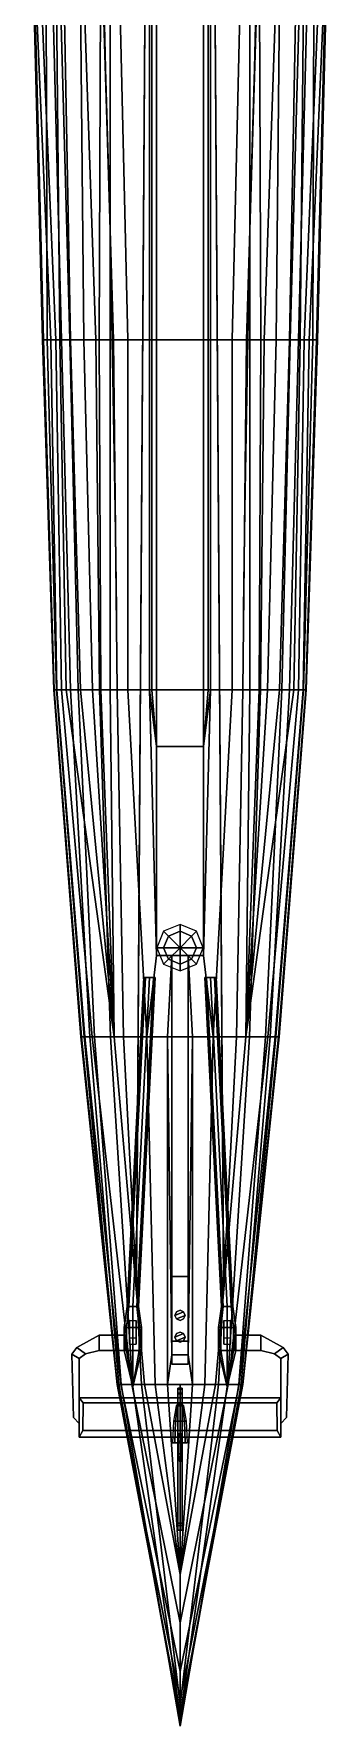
# Model space of a CAD drawing. Extents: x -3.2 to 3.2, y -38.1 to 38.1.
# Drawn here: x -3.16 to 3.16, y -38.13 to -1.63 of the extents above; entities that cross this region are included whole.
import ezdxf

# ---------------------------------------------------------------- set-up
doc = ezdxf.new("R2010")
doc.units = 0
doc.layers.get('0').update_dxf_attribs({"linetype": 'CONTINUOUS'})
doc.layers.add('RAILINGS', color=6, linetype='CONTINUOUS')
doc.layers.add('TOWER', color=3, linetype='CONTINUOUS')

msp = doc.modelspace()

# ---------------------------------------------------------------- linework, layer by layer
for points in [[(-0.7, 7.3, 6.45), (-0.94, -28.59, 1.36), (-0.94, -28.28, 1.36), (-0.7, 7.3, 6.39)], [(-0.7, 7.3, 6.39), (-0.94, -28.28, 1.36), (-0.94, -28.59, 1.36), (-0.7, 7.3, 6.45)], [(0.7, 7.3, 6.39), (0.94, -28.28, 1.36), (0.94, -28.59, 1.36), (0.7, 7.3, 6.45)], [(0.7, 7.3, 6.45), (0.94, -28.59, 1.36), (0.94, -28.28, 1.36), (0.7, 7.3, 6.39)], [(-3.16, -0.88, -1.79), (-3.11, -0.88, -2.02), (-2.79, -8.23, -2.02), (-2.97, -8.23, -1.61)], [(-3.14, -0.88, -1.05), (-3.16, -0.88, -1.26), (-2.97, -8.23, -1.18), (-2.95, -8.23, -1.05)], [(-3.16, -0.88, -1.26), (-3.16, -0.88, -1.79), (-2.97, -8.23, -1.61), (-2.97, -8.23, -1.18)], [(-2.89, -0.88, -0.3), (-3.14, -0.88, -1.05), (-2.95, -8.23, -1.05), (-2.87, -8.23, -0.68)], [(-3.11, -0.88, -2.02), (-2.99, -0.88, -2.25), (-2.68, -8.23, -2.25), (-2.79, -8.23, -2.02)], [(-2.99, -0.88, -2.25), (-2.67, -0.88, -2.65), (-2.6, -8.23, -2.36), (-2.68, -8.23, -2.25)], [(-2.75, -0.88, -0.04), (-2.89, -0.88, -0.3), (-2.87, -8.23, -0.68), (-2.56, -8.23, -0.04)], [(-2.58, -0.88, 0.21), (-2.75, -0.88, -0.04), (-2.56, -8.23, -0.04), (-2.38, -8.23, 0.21)], [(-2.67, -0.88, -2.65), (-2.5, -0.88, -2.81), (-2.37, -8.23, -2.58), (-2.6, -8.23, -2.36)], [(-2.07, -0.88, 0.91), (-2.58, -0.88, 0.21), (-2.38, -8.23, 0.21), (-1.82, -8.23, 0.91)], [(-2.5, -0.88, -2.81), (-2.15, -0.88, -2.94), (-2.08, -8.23, -2.7), (-2.37, -8.23, -2.58)], [(-2.15, -0.88, -2.94), (-1.72, -0.88, -2.94), (-1.75, -8.23, -2.7), (-2.08, -8.23, -2.7)], [(-1.66, -0.88, 1.36), (-2.07, -0.88, 0.91), (-1.82, -8.23, 0.91), (-1.44, -8.23, 1.36)], [(-1.72, -0.88, -2.94), (-1.51, -0.88, -2.84), (-1.51, -8.23, -2.63), (-1.75, -8.23, -2.7)], [(-1.51, -0.88, -2.84), (-1.3, -0.88, -3.01), (-1.13, -8.23, -2.95), (-1.51, -8.23, -2.63)], [(-1.3, -0.88, -3.01), (-0.66, -0.88, -3.39), (-0.66, -8.23, -3.2), (-1.13, -8.23, -2.95)], [(-0.66, -8.23, -3.75), (-0.66, -8.23, -3.2), (-0.66, -0.88, -3.39), (-0.66, -0.88, -3.75)], [(-0.61, -8.23, -3.86), (-0.66, -8.23, -3.75), (-0.66, -0.88, -3.75), (-0.61, -0.88, -3.86)], [(-0.51, -8.23, -3.93), (-0.61, -8.23, -3.86), (-0.61, -0.88, -3.86), (-0.51, -0.88, -3.93)], [(0.51, -8.23, -3.93), (-0.51, -8.23, -3.93), (-0.51, -0.88, -3.93), (0.51, -0.88, -3.93)], [(0.51, -0.88, -3.93), (0.61, -0.88, -3.86), (0.61, -8.23, -3.86), (0.51, -8.23, -3.93)], [(0.61, -0.88, -3.86), (0.66, -0.88, -3.75), (0.66, -8.23, -3.75), (0.61, -8.23, -3.86)], [(0.66, -0.88, -3.75), (0.66, -0.88, -3.39), (0.66, -8.23, -3.2), (0.66, -8.23, -3.75)], [(1.13, -8.23, -2.95), (0.66, -8.23, -3.2), (0.66, -0.88, -3.39), (1.3, -0.88, -3.01)], [(1.51, -8.23, -2.63), (1.13, -8.23, -2.95), (1.3, -0.88, -3.01), (1.51, -0.88, -2.84)], [(1.44, -8.23, 1.36), (1.82, -8.23, 0.91), (2.07, -0.88, 0.91), (1.66, -0.88, 1.36)], [(1.75, -8.23, -2.7), (1.51, -8.23, -2.63), (1.51, -0.88, -2.84), (1.72, -0.88, -2.94)], [(2.08, -8.23, -2.7), (1.75, -8.23, -2.7), (1.72, -0.88, -2.94), (2.15, -0.88, -2.94)], [(1.82, -8.23, 0.91), (2.38, -8.23, 0.21), (2.58, -0.88, 0.21), (2.07, -0.88, 0.91)], [(2.37, -8.23, -2.58), (2.08, -8.23, -2.7), (2.15, -0.88, -2.94), (2.5, -0.88, -2.81)], [(2.6, -8.23, -2.36), (2.37, -8.23, -2.58), (2.5, -0.88, -2.81), (2.67, -0.88, -2.65)], [(2.38, -8.23, 0.21), (2.56, -8.23, -0.04), (2.75, -0.88, -0.04), (2.58, -0.88, 0.21)], [(2.56, -8.23, -0.04), (2.87, -8.23, -0.68), (2.89, -0.88, -0.3), (2.75, -0.88, -0.04)], [(2.68, -8.23, -2.25), (2.6, -8.23, -2.36), (2.67, -0.88, -2.65), (2.99, -0.88, -2.25)], [(2.79, -8.23, -2.02), (2.68, -8.23, -2.25), (2.99, -0.88, -2.25), (3.11, -0.88, -2.02)], [(2.97, -8.23, -1.61), (2.79, -8.23, -2.02), (3.11, -0.88, -2.02), (3.16, -0.88, -1.79)], [(2.87, -8.23, -0.68), (2.95, -8.23, -1.05), (3.14, -0.88, -1.05), (2.89, -0.88, -0.3)], [(2.95, -8.23, -1.05), (2.97, -8.23, -1.18), (3.16, -0.88, -1.26), (3.14, -0.88, -1.05)], [(2.97, -8.23, -1.18), (2.97, -8.23, -1.61), (3.16, -0.88, -1.79), (3.16, -0.88, -1.26)], [(-2.95, -8.23, -1.05), (-2.97, -8.23, -1.18), (-2.73, -15.78, -1.18), (-2.72, -15.78, -1.05)], [(-2.97, -8.23, -1.61), (-2.79, -8.23, -2.02), (-2.66, -15.78, -1.7), (-2.73, -15.78, -1.34)], [(-2.87, -8.23, -0.68), (-2.95, -8.23, -1.05), (-2.72, -15.78, -1.05), (-2.67, -15.78, -0.68)], [(-2.56, -8.23, -0.04), (-2.87, -8.23, -0.68), (-2.67, -15.78, -0.68), (-2.37, -15.78, -0.04)], [(-2.79, -8.23, -2.02), (-2.68, -8.23, -2.25), (-2.56, -15.78, -1.9), (-2.66, -15.78, -1.7)], [(-2.68, -8.23, -2.25), (-2.6, -8.23, -2.36), (-2.46, -15.78, -2.05), (-2.56, -15.78, -1.9)], [(-2.6, -8.23, -2.36), (-2.37, -8.23, -2.58), (-2.15, -15.78, -2.31), (-2.46, -15.78, -2.05)], [(-2.38, -8.23, 0.21), (-2.56, -8.23, -0.04), (-2.37, -15.78, -0.04), (-2.2, -15.78, 0.21)], [(-1.82, -8.23, 0.91), (-2.38, -8.23, 0.21), (-2.2, -15.78, 0.21), (-1.74, -15.78, 0.86)], [(-2.37, -8.23, -2.58), (-2.08, -8.23, -2.7), (-1.89, -15.78, -2.39), (-2.15, -15.78, -2.31)], [(-2.08, -8.23, -2.7), (-1.75, -8.23, -2.7), (-1.71, -15.78, -2.39), (-1.89, -15.78, -2.39)], [(-1.44, -8.23, 1.36), (-1.82, -8.23, 0.91), (-1.74, -15.78, 0.86), (-1.36, -15.78, 1.36)], [(-1.75, -8.23, -2.7), (-1.51, -8.23, -2.63), (-1.51, -15.78, -2.33), (-1.71, -15.78, -2.39)], [(-1.51, -8.23, -2.63), (-1.13, -8.23, -2.95), (-1.13, -15.78, -2.73), (-1.51, -15.78, -2.33)], [(-1.13, -8.23, -2.95), (-0.66, -8.23, -3.2), (-0.66, -15.78, -3.01), (-1.13, -15.78, -2.73)], [(-0.66, -15.78, -3.75), (-0.66, -15.78, -3.01), (-0.66, -8.23, -3.2), (-0.66, -8.23, -3.75)], [(-0.61, -15.78, -3.86), (-0.66, -15.78, -3.75), (-0.66, -8.23, -3.75), (-0.61, -8.23, -3.86)], [(-0.51, -15.78, -3.93), (-0.61, -15.78, -3.86), (-0.61, -8.23, -3.86), (-0.51, -8.23, -3.93)], [(0.51, -15.78, -3.93), (-0.51, -15.78, -3.93), (-0.51, -8.23, -3.93), (0.51, -8.23, -3.93)], [(0.51, -8.23, -3.93), (0.61, -8.23, -3.86), (0.61, -15.78, -3.86), (0.51, -15.78, -3.93)], [(0.61, -8.23, -3.86), (0.66, -8.23, -3.75), (0.66, -15.78, -3.75), (0.61, -15.78, -3.86)], [(0.66, -8.23, -3.75), (0.66, -8.23, -3.2), (0.66, -15.78, -3.01), (0.66, -15.78, -3.75)], [(1.13, -15.78, -2.73), (0.66, -15.78, -3.01), (0.66, -8.23, -3.2), (1.13, -8.23, -2.95)], [(1.51, -15.78, -2.33), (1.13, -15.78, -2.73), (1.13, -8.23, -2.95), (1.51, -8.23, -2.63)], [(1.36, -15.78, 1.36), (1.74, -15.78, 0.86), (1.82, -8.23, 0.91), (1.44, -8.23, 1.36)], [(1.71, -15.78, -2.39), (1.51, -15.78, -2.33), (1.51, -8.23, -2.63), (1.75, -8.23, -2.7)], [(1.89, -15.78, -2.39), (1.71, -15.78, -2.39), (1.75, -8.23, -2.7), (2.08, -8.23, -2.7)], [(1.74, -15.78, 0.86), (2.2, -15.78, 0.21), (2.38, -8.23, 0.21), (1.82, -8.23, 0.91)], [(2.15, -15.78, -2.31), (1.89, -15.78, -2.39), (2.08, -8.23, -2.7), (2.37, -8.23, -2.58)], [(2.46, -15.78, -2.05), (2.15, -15.78, -2.31), (2.37, -8.23, -2.58), (2.6, -8.23, -2.36)], [(2.2, -15.78, 0.21), (2.37, -15.78, -0.04), (2.56, -8.23, -0.04), (2.38, -8.23, 0.21)], [(2.37, -15.78, -0.04), (2.67, -15.78, -0.68), (2.87, -8.23, -0.68), (2.56, -8.23, -0.04)], [(2.56, -15.78, -1.9), (2.46, -15.78, -2.05), (2.6, -8.23, -2.36), (2.68, -8.23, -2.25)], [(2.66, -15.78, -1.7), (2.56, -15.78, -1.9), (2.68, -8.23, -2.25), (2.79, -8.23, -2.02)], [(2.73, -15.78, -1.34), (2.66, -15.78, -1.7), (2.79, -8.23, -2.02), (2.97, -8.23, -1.61)], [(2.67, -15.78, -0.68), (2.72, -15.78, -1.05), (2.95, -8.23, -1.05), (2.87, -8.23, -0.68)], [(2.72, -15.78, -1.05), (2.73, -15.78, -1.18), (2.97, -8.23, -1.18), (2.95, -8.23, -1.05)], [(-2.73, -15.78, -1.34), (-2.66, -15.78, -1.7), (-2.06, -23.26, -1.12), (-2.14, -23.26, -0.71)], [(-2.72, -15.78, -1.05), (-2.73, -15.78, -1.18), (-2.14, -23.26, -0.62), (-2.13, -23.26, -0.49)], [(-2.67, -15.78, -0.68), (-2.72, -15.78, -1.05), (-2.13, -23.26, -0.49), (-2.07, -23.26, -0.33)], [(-2.37, -15.78, -0.04), (-2.67, -15.78, -0.68), (-2.07, -23.26, -0.33), (-1.95, -23.26, -0.04)], [(-2.66, -15.78, -1.7), (-2.56, -15.78, -1.9), (-1.9, -23.26, -1.53), (-2.06, -23.26, -1.12)], [(-2.56, -15.78, -1.9), (-2.46, -15.78, -2.05), (-1.42, -23.26, -2.05), (-1.9, -23.26, -1.53)], [(-2.46, -15.78, -2.05), (-2.15, -15.78, -2.31), (-1.42, -23.26, -2.05)], [(-2.2, -15.78, 0.21), (-2.37, -15.78, -0.04), (-1.95, -23.26, -0.04), (-1.85, -23.26, 0.21)], [(-1.74, -15.78, 0.86), (-2.2, -15.78, 0.21), (-1.85, -23.26, 0.21), (-1.5, -23.26, 0.86)], [(-2.15, -15.78, -2.31), (-1.89, -15.78, -2.39), (-1.42, -23.26, -2.05)], [(-1.89, -15.78, -2.39), (-1.71, -15.78, -2.39), (-1.42, -23.26, -2.05)], [(-1.36, -15.78, 1.36), (-1.74, -15.78, 0.86), (-1.5, -23.26, 0.86), (-1.22, -23.26, 1.36)], [(-1.71, -15.78, -2.39), (-1.51, -15.78, -2.33), (-1.42, -23.26, -2.05)], [(-1.51, -15.78, -2.33), (-1.13, -15.78, -2.73), (-0.72, -23.26, -2.35), (-1.42, -23.26, -2.05)], [(-0.51, -21.51, -2.65), (-0.72, -23.26, -2.35), (-1.13, -15.78, -2.73), (-0.66, -15.78, -3.01)], [(-0.51, -17, -3.75), (-0.51, -17, -3.75), (-0.66, -15.78, -3.75), (-0.61, -15.78, -3.86)], [(-0.51, -17, -3.75), (-0.51, -21.51, -2.65), (-0.66, -15.78, -3.01), (-0.66, -15.78, -3.75)], [(-0.51, -17, -3.75), (-0.51, -17, -3.75), (-0.61, -15.78, -3.86), (-0.51, -15.78, -3.93)], [(0.51, -17, -3.75), (-0.51, -17, -3.75), (-0.51, -15.78, -3.93), (0.51, -15.78, -3.93)], [(0.51, -15.78, -3.93), (0.61, -15.78, -3.86), (0.51, -17, -3.75)], [(0.61, -15.78, -3.86), (0.66, -15.78, -3.75), (0.51, -17, -3.75)], [(0.66, -15.78, -3.75), (0.66, -15.78, -3.01), (0.51, -21.51, -2.65), (0.51, -17, -3.75)], [(0.66, -15.78, -3.01), (1.13, -15.78, -2.73), (0.72, -23.26, -2.35), (0.51, -21.51, -2.65)], [(1.42, -23.26, -2.05), (0.72, -23.26, -2.35), (1.13, -15.78, -2.73), (1.51, -15.78, -2.33)], [(1.22, -23.26, 1.36), (1.5, -23.26, 0.86), (1.74, -15.78, 0.86), (1.36, -15.78, 1.36)], [(1.9, -23.26, -1.53), (1.42, -23.26, -2.05), (2.46, -15.78, -2.05), (2.56, -15.78, -1.9)], [(1.42, -23.26, -2.05), (1.42, -23.26, -2.05), (2.15, -15.78, -2.31), (2.46, -15.78, -2.05)], [(1.42, -23.26, -2.05), (1.42, -23.26, -2.05), (1.89, -15.78, -2.39), (2.15, -15.78, -2.31)], [(1.42, -23.26, -2.05), (1.42, -23.26, -2.05), (1.71, -15.78, -2.39), (1.89, -15.78, -2.39)], [(1.42, -23.26, -2.05), (1.42, -23.26, -2.05), (1.51, -15.78, -2.33), (1.71, -15.78, -2.39)], [(1.5, -23.26, 0.86), (1.85, -23.26, 0.21), (2.2, -15.78, 0.21), (1.74, -15.78, 0.86)], [(1.85, -23.26, 0.21), (1.95, -23.26, -0.04), (2.37, -15.78, -0.04), (2.2, -15.78, 0.21)], [(2.06, -23.26, -1.12), (1.9, -23.26, -1.53), (2.56, -15.78, -1.9), (2.66, -15.78, -1.7)], [(1.95, -23.26, -0.04), (2.07, -23.26, -0.33), (2.67, -15.78, -0.68), (2.37, -15.78, -0.04)], [(2.14, -23.26, -0.71), (2.06, -23.26, -1.12), (2.66, -15.78, -1.7), (2.73, -15.78, -1.34)], [(2.07, -23.26, -0.33), (2.13, -23.26, -0.49), (2.72, -15.78, -1.05), (2.67, -15.78, -0.68)], [(2.13, -23.26, -0.49), (2.14, -23.26, -0.62), (2.73, -15.78, -1.18), (2.72, -15.78, -1.05)], [(0.51, -21.51, -2.65), (-0.51, -21.51, -2.65), (-0.51, -17, -3.75), (0.51, -17, -3.75)], [(-0.25, -21.09, 1.45), (-0.354, -20.986, 1.36), (-0.5, -21.34, 1.36), (-0.354, -21.34, 1.45)], [(0, -20.986, 1.45), (0, -20.84, 1.36), (-0.354, -20.986, 1.36), (-0.25, -21.09, 1.45)], [(0, -21.34, 1.55), (-0.25, -21.09, 1.45), (-0.354, -21.34, 1.45), (0, -21.34, 1.55)], [(0, -21.34, 1.55), (0, -20.986, 1.45), (-0.25, -21.09, 1.45), (0, -21.34, 1.55)], [(0.25, -21.09, 1.45), (0.354, -20.986, 1.36), (0, -20.84, 1.36), (0, -20.986, 1.45)], [(0, -21.34, 1.55), (0.25, -21.09, 1.45), (0, -20.986, 1.45), (0, -21.34, 1.55)], [(0, -21.34, 1.55), (0.354, -21.34, 1.45), (0.25, -21.09, 1.45), (0, -21.34, 1.55)], [(0.354, -21.34, 1.45), (0.5, -21.34, 1.36), (0.354, -20.986, 1.36), (0.25, -21.09, 1.45)], [(-0.27, -23.26, -2.45), (-0.72, -23.26, -2.35), (-0.51, -21.51, -2.65), (-0.18, -21.51, -2.65)], [(-0.354, -21.34, 1.45), (-0.5, -21.34, 1.36), (-0.354, -21.694, 1.36), (-0.25, -21.59, 1.45)], [(0, -21.34, 1.55), (-0.354, -21.34, 1.45), (-0.25, -21.59, 1.45), (0, -21.34, 1.55)], [(0, -21.34, 1.55), (-0.25, -21.59, 1.45), (0, -21.694, 1.45), (0, -21.34, 1.55)], [(0, -21.34, 1.55), (0, -21.694, 1.45), (0.25, -21.59, 1.45), (0, -21.34, 1.55)], [(0, -21.34, 1.55), (0.25, -21.59, 1.45), (0.354, -21.34, 1.45), (0, -21.34, 1.55)], [(0.72, -23.26, -2.35), (0.27, -23.26, -2.45), (0.18, -21.51, -2.65), (0.51, -21.51, -2.65)], [(0.25, -21.59, 1.45), (0.354, -21.694, 1.36), (0.5, -21.34, 1.36), (0.354, -21.34, 1.45)], [(-0.25, -21.59, 1.45), (-0.354, -21.694, 1.36), (0, -21.84, 1.36), (0, -21.694, 1.45)], [(0, -21.694, 1.45), (0, -21.84, 1.36), (0.354, -21.694, 1.36), (0.25, -21.59, 1.45)], [(-1.14, -29.08, -2.37), (-1.105, -29.08, -2.285), (-0.745, -21.98, -2.285), (-0.78, -21.98, -2.37)], [(-1.105, -29.08, -2.455), (-1.14, -29.08, -2.37), (-0.78, -21.98, -2.37), (-0.745, -21.98, -2.455)], [(-1.105, -29.08, -2.285), (-1.02, -29.08, -2.25), (-0.66, -21.98, -2.25), (-0.745, -21.98, -2.285)], [(-1.02, -29.08, -2.49), (-1.105, -29.08, -2.455), (-0.745, -21.98, -2.455), (-0.66, -21.98, -2.49)], [(-1.02, -29.08, -2.25), (-0.935, -29.08, -2.285), (-0.575, -21.98, -2.285), (-0.66, -21.98, -2.25)], [(-0.935, -29.08, -2.455), (-1.02, -29.08, -2.49), (-0.66, -21.98, -2.49), (-0.575, -21.98, -2.455)], [(-0.935, -29.08, -2.285), (-0.9, -29.08, -2.37), (-0.54, -21.98, -2.37), (-0.575, -21.98, -2.285)], [(-0.9, -29.08, -2.37), (-0.935, -29.08, -2.455), (-0.575, -21.98, -2.455), (-0.54, -21.98, -2.37)], [(0.935, -29.08, -2.455), (0.9, -29.08, -2.37), (0.54, -21.98, -2.37), (0.575, -21.98, -2.455)], [(0.9, -29.08, -2.37), (0.935, -29.08, -2.285), (0.575, -21.98, -2.285), (0.54, -21.98, -2.37)], [(1.02, -29.08, -2.49), (0.935, -29.08, -2.455), (0.575, -21.98, -2.455), (0.66, -21.98, -2.49)], [(0.935, -29.08, -2.285), (1.02, -29.08, -2.25), (0.66, -21.98, -2.25), (0.575, -21.98, -2.285)], [(1.105, -29.08, -2.455), (1.02, -29.08, -2.49), (0.66, -21.98, -2.49), (0.745, -21.98, -2.455)], [(1.02, -29.08, -2.25), (1.105, -29.08, -2.285), (0.745, -21.98, -2.285), (0.66, -21.98, -2.25)], [(1.14, -29.08, -2.37), (1.105, -29.08, -2.455), (0.745, -21.98, -2.455), (0.78, -21.98, -2.37)], [(1.105, -29.08, -2.285), (1.14, -29.08, -2.37), (0.78, -21.98, -2.37), (0.745, -21.98, -2.285)], [(-2.14, -23.26, -0.71), (-2.06, -23.26, -1.12), (-1.28, -30.76, -0.76), (-1.36, -30.76, -0.47)], [(-2.13, -23.26, -0.49), (-2.14, -23.26, -0.62), (-1.36, -30.76, -0.27)], [(-2.07, -23.26, -0.33), (-2.13, -23.26, -0.49), (-1.36, -30.76, -0.27)], [(-1.95, -23.26, -0.04), (-2.07, -23.26, -0.33), (-1.36, -30.76, -0.27), (-1.32, -30.76, -0.04)], [(-2.06, -23.26, -1.12), (-1.9, -23.26, -1.53), (-1.04, -30.76, -1.14), (-1.28, -30.76, -0.76)], [(-1.85, -23.26, 0.21), (-1.95, -23.26, -0.04), (-1.32, -30.76, -0.04), (-1.27, -30.76, 0.21)], [(-1.9, -23.26, -1.53), (-1.42, -23.26, -2.05), (-0.77, -30.76, -1.38), (-1.04, -30.76, -1.14)], [(-1.5, -23.26, 0.86), (-1.85, -23.26, 0.21), (-1.27, -30.76, 0.21), (-1.03, -30.76, 0.86)], [(-1.22, -23.26, 1.36), (-1.5, -23.26, 0.86), (-1.03, -30.76, 0.86), (-0.83, -30.76, 1.36)], [(-1.42, -23.26, -2.05), (-0.72, -23.26, -2.35), (-0.54, -30.76, -1.51), (-0.77, -30.76, -1.38)], [(-0.72, -23.26, -2.35), (-0.27, -23.26, -2.45), (-0.27, -30.76, -1.61), (-0.54, -30.76, -1.51)], [(-0.27, -23.26, -2.45), (-0.27, -23.26, -2.45), (-0.18, -30.12, -1.85), (-0.27, -30.76, -1.61)], [(0.18, -30.12, -1.85), (0.27, -23.26, -2.45), (0.27, -30.76, -1.61)], [(0.54, -30.76, -1.51), (0.27, -30.76, -1.61), (0.27, -23.26, -2.45), (0.72, -23.26, -2.35)], [(0.77, -30.76, -1.38), (0.54, -30.76, -1.51), (0.72, -23.26, -2.35), (1.42, -23.26, -2.05)], [(1.04, -30.76, -1.14), (0.77, -30.76, -1.38), (1.42, -23.26, -2.05), (1.9, -23.26, -1.53)], [(0.83, -30.76, 1.36), (1.03, -30.76, 0.86), (1.5, -23.26, 0.86), (1.22, -23.26, 1.36)], [(1.03, -30.76, 0.86), (1.27, -30.76, 0.21), (1.85, -23.26, 0.21), (1.5, -23.26, 0.86)], [(1.28, -30.76, -0.76), (1.04, -30.76, -1.14), (1.9, -23.26, -1.53), (2.06, -23.26, -1.12)], [(1.27, -30.76, 0.21), (1.32, -30.76, -0.04), (1.95, -23.26, -0.04), (1.85, -23.26, 0.21)], [(1.36, -30.76, -0.47), (1.28, -30.76, -0.76), (2.06, -23.26, -1.12), (2.14, -23.26, -0.71)], [(1.32, -30.76, -0.04), (1.36, -30.76, -0.27), (2.07, -23.26, -0.33), (1.95, -23.26, -0.04)], [(1.36, -30.76, -0.27), (1.36, -30.76, -0.27), (2.13, -23.26, -0.49), (2.07, -23.26, -0.33)], [(1.36, -30.76, -0.27), (1.36, -30.76, -0.27), (2.14, -23.26, -0.62), (2.13, -23.26, -0.49)], [(-1.14, -29.08, -2.37), (-1.105, -29.08, -2.455), (-1.154, -29.53, -2.504), (-1.21, -29.53, -2.37)], [(-1.105, -29.08, -2.285), (-1.14, -29.08, -2.37), (-1.21, -29.53, -2.37), (-1.154, -29.53, -2.236)], [(-1.105, -29.08, -2.455), (-1.02, -29.08, -2.49), (-1.02, -29.53, -2.56), (-1.154, -29.53, -2.504)], [(-1.02, -29.08, -2.25), (-1.105, -29.08, -2.285), (-1.154, -29.53, -2.236), (-1.02, -29.53, -2.18)], [(-1.02, -29.08, -2.49), (-0.935, -29.08, -2.455), (-0.886, -29.53, -2.504), (-1.02, -29.53, -2.56)], [(-0.935, -29.08, -2.285), (-1.02, -29.08, -2.25), (-1.02, -29.53, -2.18), (-0.886, -29.53, -2.236)], [(-0.935, -29.08, -2.455), (-0.9, -29.08, -2.37), (-0.83, -29.53, -2.37), (-0.886, -29.53, -2.504)], [(-0.9, -29.08, -2.37), (-0.935, -29.08, -2.285), (-0.886, -29.53, -2.236), (-0.83, -29.53, -2.37)], [(-0.11, -29.27, 1.8), (0.078, -29.192, 1.8), (0, -29.16, 1.8), (-0.078, -29.192, 1.8)], [(-0.078, -29.192, 1.36), (-0.11, -29.27, 1.36), (-0.11, -29.27, 1.8), (-0.078, -29.192, 1.8)], [(-0.078, -29.348, 1.8), (0.11, -29.27, 1.8), (0.078, -29.192, 1.8), (-0.11, -29.27, 1.8)], [(0, -29.16, 1.36), (-0.078, -29.192, 1.36), (-0.078, -29.192, 1.8), (0, -29.16, 1.8)], [(0.078, -29.192, 1.36), (0, -29.16, 1.36), (0, -29.16, 1.8), (0.078, -29.192, 1.8)], [(0.11, -29.27, 1.36), (0.078, -29.192, 1.36), (0.078, -29.192, 1.8), (0.11, -29.27, 1.8)], [(0.9, -29.08, -2.37), (0.935, -29.08, -2.455), (0.886, -29.53, -2.504), (0.83, -29.53, -2.37)], [(0.935, -29.08, -2.285), (0.9, -29.08, -2.37), (0.83, -29.53, -2.37), (0.886, -29.53, -2.236)], [(0.935, -29.08, -2.455), (1.02, -29.08, -2.49), (1.02, -29.53, -2.56), (0.886, -29.53, -2.504)], [(1.02, -29.08, -2.25), (0.935, -29.08, -2.285), (0.886, -29.53, -2.236), (1.02, -29.53, -2.18)], [(1.02, -29.08, -2.49), (1.105, -29.08, -2.455), (1.154, -29.53, -2.504), (1.02, -29.53, -2.56)], [(1.105, -29.08, -2.285), (1.02, -29.08, -2.25), (1.02, -29.53, -2.18), (1.154, -29.53, -2.236)], [(1.105, -29.08, -2.455), (1.14, -29.08, -2.37), (1.21, -29.53, -2.37), (1.154, -29.53, -2.504)], [(1.14, -29.08, -2.37), (1.105, -29.08, -2.285), (1.154, -29.53, -2.236), (1.21, -29.53, -2.37)], [(-1.21, -30.03, -2.37), (-1.154, -30.03, -2.236), (-1.154, -29.53, -2.236), (-1.21, -29.53, -2.37)], [(-1.154, -30.03, -2.504), (-1.21, -30.03, -2.37), (-1.21, -29.53, -2.37), (-1.154, -29.53, -2.504)], [(-1.154, -30.03, -2.236), (-1.02, -30.03, -2.18), (-1.02, -29.53, -2.18), (-1.154, -29.53, -2.236)], [(-1.02, -30.03, -2.56), (-1.154, -30.03, -2.504), (-1.154, -29.53, -2.504), (-1.02, -29.53, -2.56)], [(-0.95, -29.38, -1.21), (-0.95, -29.53, -2.21), (-1.09, -29.53, -2.21), (-1.09, -29.38, -1.21)], [(-1.09, -29.38, -1.21), (-1.09, -29.53, -2.21), (-1.09, -29.89, -2.21), (-1.09, -29.76, -1.21)], [(-1.02, -30.03, -2.18), (-0.886, -30.03, -2.236), (-0.886, -29.53, -2.236), (-1.02, -29.53, -2.18)], [(-0.886, -30.03, -2.504), (-1.02, -30.03, -2.56), (-1.02, -29.53, -2.56), (-0.886, -29.53, -2.504)], [(-0.95, -29.89, -2.21), (-0.95, -29.53, -2.21), (-0.95, -29.38, -1.21), (-0.95, -29.76, -1.21)], [(-0.886, -30.03, -2.236), (-0.83, -30.03, -2.37), (-0.83, -29.53, -2.37), (-0.886, -29.53, -2.236)], [(-0.83, -30.03, -2.37), (-0.886, -30.03, -2.504), (-0.886, -29.53, -2.504), (-0.83, -29.53, -2.37)], [(-0.11, -29.27, 1.36), (-0.078, -29.348, 1.36), (-0.078, -29.348, 1.8), (-0.11, -29.27, 1.8)], [(0, -29.38, 1.8), (0.078, -29.348, 1.8), (0.11, -29.27, 1.8), (-0.078, -29.348, 1.8)], [(-0.078, -29.348, 1.36), (0, -29.38, 1.36), (0, -29.38, 1.8), (-0.078, -29.348, 1.8)], [(0, -29.38, 1.36), (0.078, -29.348, 1.36), (0.078, -29.348, 1.8), (0, -29.38, 1.8)], [(0.078, -29.348, 1.36), (0.11, -29.27, 1.36), (0.11, -29.27, 1.8), (0.078, -29.348, 1.8)], [(0.83, -30.03, -2.37), (0.886, -30.03, -2.236), (0.886, -29.53, -2.236), (0.83, -29.53, -2.37)], [(0.886, -30.03, -2.504), (0.83, -30.03, -2.37), (0.83, -29.53, -2.37), (0.886, -29.53, -2.504)], [(0.886, -30.03, -2.236), (1.02, -30.03, -2.18), (1.02, -29.53, -2.18), (0.886, -29.53, -2.236)], [(1.02, -30.03, -2.56), (0.886, -30.03, -2.504), (0.886, -29.53, -2.504), (1.02, -29.53, -2.56)], [(0.95, -29.38, -1.21), (0.95, -29.53, -2.21), (0.95, -29.89, -2.21), (0.95, -29.76, -1.21)], [(1.09, -29.38, -1.21), (1.09, -29.53, -2.21), (0.95, -29.53, -2.21), (0.95, -29.38, -1.21)], [(1.02, -30.03, -2.18), (1.154, -30.03, -2.236), (1.154, -29.53, -2.236), (1.02, -29.53, -2.18)], [(1.154, -30.03, -2.504), (1.02, -30.03, -2.56), (1.02, -29.53, -2.56), (1.154, -29.53, -2.504)], [(1.09, -29.89, -2.21), (1.09, -29.53, -2.21), (1.09, -29.38, -1.21), (1.09, -29.76, -1.21)], [(1.154, -30.03, -2.236), (1.21, -30.03, -2.37), (1.21, -29.53, -2.37), (1.154, -29.53, -2.236)], [(1.21, -30.03, -2.37), (1.154, -30.03, -2.504), (1.154, -29.53, -2.504), (1.21, -29.53, -2.37)], [(-2.23, -29.96, -2.3), (-1.75, -29.7, -2.3), (-1.75, -29.7, -2.4), (-2.23, -29.96, -2.4)], [(-1.75, -29.7, -2.4), (-1.75, -30.03, -2.4), (-2.04, -30.1, -2.4), (-2.23, -29.96, -2.4)], [(-2.04, -30.1, -2.3), (-1.75, -30.03, -2.3), (-1.75, -29.7, -2.3), (-2.23, -29.96, -2.3)], [(-1.18, -29.7, -2.4), (-1.18, -30.03, -2.4), (-1.75, -30.03, -2.4), (-1.75, -29.7, -2.4)], [(-1.75, -29.7, -2.3), (-1.18, -29.7, -2.3), (-1.18, -29.7, -2.4), (-1.75, -29.7, -2.4)], [(-1.75, -30.03, -2.3), (-1.18, -30.03, -2.3), (-1.18, -29.7, -2.3), (-1.75, -29.7, -2.3)], [(-1.09, -29.76, -1.21), (-1.09, -29.89, -2.21), (-0.95, -29.89, -2.21), (-0.95, -29.76, -1.21)], [(-0.11, -29.74, 1.8), (0.078, -29.662, 1.8), (0, -29.63, 1.8), (-0.078, -29.662, 1.8)], [(-0.078, -29.662, 1.36), (-0.11, -29.74, 1.36), (-0.11, -29.74, 1.8), (-0.078, -29.662, 1.8)], [(-0.078, -29.818, 1.8), (0.11, -29.74, 1.8), (0.078, -29.662, 1.8), (-0.11, -29.74, 1.8)], [(-0.11, -29.74, 1.36), (-0.078, -29.818, 1.36), (-0.078, -29.818, 1.8), (-0.11, -29.74, 1.8)], [(0, -29.63, 1.36), (-0.078, -29.662, 1.36), (-0.078, -29.662, 1.8), (0, -29.63, 1.8)], [(0, -29.85, 1.8), (0.078, -29.818, 1.8), (0.11, -29.74, 1.8), (-0.078, -29.818, 1.8)], [(-0.078, -29.818, 1.36), (0, -29.85, 1.36), (0, -29.85, 1.8), (-0.078, -29.818, 1.8)], [(0.078, -29.662, 1.36), (0, -29.63, 1.36), (0, -29.63, 1.8), (0.078, -29.662, 1.8)], [(0, -29.85, 1.36), (0.078, -29.818, 1.36), (0.078, -29.818, 1.8), (0, -29.85, 1.8)], [(0.11, -29.74, 1.36), (0.078, -29.662, 1.36), (0.078, -29.662, 1.8), (0.11, -29.74, 1.8)], [(0.078, -29.818, 1.36), (0.11, -29.74, 1.36), (0.11, -29.74, 1.8), (0.078, -29.818, 1.8)], [(0.95, -29.76, -1.21), (0.95, -29.89, -2.21), (1.09, -29.89, -2.21), (1.09, -29.76, -1.21)], [(1.18, -29.7, -2.32), (1.18, -30.03, -2.32), (1.75, -30.03, -2.32), (1.75, -29.7, -2.32)], [(1.75, -30.03, -2.42), (1.18, -30.03, -2.42), (1.18, -29.7, -2.42), (1.75, -29.7, -2.42)], [(1.75, -29.7, -2.42), (1.18, -29.7, -2.42), (1.18, -29.7, -2.32), (1.75, -29.7, -2.32)], [(2.23, -29.96, -2.42), (1.75, -29.7, -2.42), (1.75, -29.7, -2.32), (2.23, -29.96, -2.32)], [(2.04, -30.1, -2.42), (1.75, -30.03, -2.42), (1.75, -29.7, -2.42), (2.23, -29.96, -2.42)], [(1.75, -29.7, -2.32), (1.75, -30.03, -2.32), (2.04, -30.1, -2.32), (2.23, -29.96, -2.32)], [(-2.34, -30.11, -2.3), (-2.23, -29.96, -2.3), (-2.23, -29.96, -2.4), (-2.34, -30.11, -2.4)], [(-2.23, -29.96, -2.4), (-2.04, -30.1, -2.4), (-2.18, -30.2, -2.4), (-2.34, -30.11, -2.4)], [(-2.18, -30.2, -2.3), (-2.04, -30.1, -2.3), (-2.23, -29.96, -2.3), (-2.34, -30.11, -2.3)], [(-2.3, -31.47, -2.3), (-2.34, -30.11, -2.3), (-2.34, -30.11, -2.4), (-2.3, -31.47, -2.4)], [(-2.34, -30.11, -2.4), (-2.18, -30.2, -2.4), (-2.18, -31.6, -2.4), (-2.3, -31.47, -2.4)], [(-2.18, -31.6, -2.3), (-2.18, -30.2, -2.3), (-2.34, -30.11, -2.3), (-2.3, -31.47, -2.3)], [(-2.18, -30.2, -2.4), (-2.04, -30.1, -2.4), (-2.04, -30.1, -2.3), (-2.18, -30.2, -2.3)], [(-2.18, -31.6, -2.4), (-2.18, -30.2, -2.4), (-2.18, -30.2, -2.3), (-2.18, -31.6, -2.3)], [(-2.04, -30.1, -2.4), (-1.75, -30.03, -2.4), (-1.75, -30.03, -2.3), (-2.04, -30.1, -2.3)], [(-1.75, -30.03, -2.4), (-1.18, -30.03, -2.4), (-1.18, -30.03, -2.3), (-1.75, -30.03, -2.3)], [(-1.21, -30.03, -2.37), (-1.154, -30.03, -2.504), (-1.02, -30.81, -2.37)], [(-1.154, -30.03, -2.236), (-1.21, -30.03, -2.37), (-1.02, -30.81, -2.37)], [(-1.154, -30.03, -2.504), (-1.02, -30.03, -2.56), (-1.02, -30.81, -2.37)], [(-1.02, -30.03, -2.18), (-1.154, -30.03, -2.236), (-1.02, -30.81, -2.37)], [(-1.02, -30.03, -2.56), (-0.886, -30.03, -2.504), (-1.02, -30.81, -2.37)], [(-0.886, -30.03, -2.504), (-0.83, -30.03, -2.37), (-1.02, -30.81, -2.37)], [(-0.83, -30.03, -2.37), (-0.886, -30.03, -2.236), (-1.02, -30.81, -2.37)], [(-0.886, -30.03, -2.236), (-1.02, -30.03, -2.18), (-1.02, -30.81, -2.37)], [(-0.18, -30.12, -1.85), (0.18, -30.12, -1.85), (0.27, -30.76, -1.61), (-0.27, -30.76, -1.61)], [(0.83, -30.03, -2.37), (0.886, -30.03, -2.504), (1.02, -30.81, -2.37)], [(0.886, -30.03, -2.236), (0.83, -30.03, -2.37), (1.02, -30.81, -2.37)], [(0.886, -30.03, -2.504), (1.02, -30.03, -2.56), (1.02, -30.81, -2.37)], [(1.02, -30.03, -2.18), (0.886, -30.03, -2.236), (1.02, -30.81, -2.37)], [(1.02, -30.03, -2.56), (1.154, -30.03, -2.504), (1.02, -30.81, -2.37)], [(1.154, -30.03, -2.504), (1.21, -30.03, -2.37), (1.02, -30.81, -2.37)], [(1.21, -30.03, -2.37), (1.154, -30.03, -2.236), (1.02, -30.81, -2.37)], [(1.154, -30.03, -2.236), (1.02, -30.03, -2.18), (1.02, -30.81, -2.37)], [(1.75, -30.03, -2.32), (1.18, -30.03, -2.32), (1.18, -30.03, -2.42), (1.75, -30.03, -2.42)], [(2.04, -30.1, -2.32), (1.75, -30.03, -2.32), (1.75, -30.03, -2.42), (2.04, -30.1, -2.42)], [(2.23, -29.96, -2.32), (2.04, -30.1, -2.32), (2.18, -30.2, -2.32), (2.34, -30.11, -2.32)], [(2.18, -30.2, -2.42), (2.04, -30.1, -2.42), (2.23, -29.96, -2.42), (2.34, -30.11, -2.42)], [(2.18, -30.2, -2.32), (2.04, -30.1, -2.32), (2.04, -30.1, -2.42), (2.18, -30.2, -2.42)], [(2.34, -30.11, -2.32), (2.18, -30.2, -2.32), (2.18, -31.6, -2.32), (2.3, -31.47, -2.32)], [(2.18, -31.6, -2.42), (2.18, -30.2, -2.42), (2.34, -30.11, -2.42), (2.3, -31.47, -2.42)], [(2.18, -31.6, -2.32), (2.18, -30.2, -2.32), (2.18, -30.2, -2.42), (2.18, -31.6, -2.42)], [(2.34, -30.11, -2.42), (2.23, -29.96, -2.42), (2.23, -29.96, -2.32), (2.34, -30.11, -2.32)], [(2.3, -31.47, -2.42), (2.34, -30.11, -2.42), (2.34, -30.11, -2.32), (2.3, -31.47, -2.32)], [(-1.36, -30.76, -0.47), (-1.28, -30.76, -0.76), (0, -36.95, -0.51), (0, -37.55, -0.29)], [(-1.32, -30.76, -0.04), (-1.36, -30.76, -0.27), (0, -37.91, -0.14), (0, -38.06)], [(-1.27, -30.76, 0.21), (-1.32, -30.76, -0.04), (0, -38.06), (0, -38.13, 0.36)], [(-1.28, -30.76, -0.76), (-1.04, -30.76, -1.14), (0, -35.9, -0.79), (0, -36.95, -0.51)], [(-1.03, -30.76, 0.86), (-1.27, -30.76, 0.21), (0, -38.13, 0.36), (0, -37.92, 0.86)], [(-1.04, -30.76, -1.14), (-0.77, -30.76, -1.38), (0, -34.86, -0.99), (0, -35.9, -0.79)], [(-0.83, -30.76, 1.36), (-1.03, -30.76, 0.86), (0, -37.92, 0.86), (0, -37.67, 1.14)], [(0, -37.67, 1.14), (0, -37.67, 1.14), (0.83, -30.76, 1.36), (-0.83, -30.76, 1.36)], [(-0.77, -30.76, -1.38), (-0.54, -30.76, -1.51), (0, -34.86, -0.99)], [(-0.54, -30.76, -1.51), (-0.27, -30.76, -1.61), (0, -34.86, -0.99)], [(0, -34.86, -0.99), (0, -34.86, -0.99), (-0.27, -30.76, -1.61), (0, -30.76, -1.61)], [(-0.05, -30.84, -2.83), (-0.05, -30.86, -3.59), (-0.05, -32, -2.68), (-0.05, -30.96, -2.72)], [(0.05, -30.84, -2.83), (0.05, -30.86, -3.59), (-0.05, -30.86, -3.59), (-0.05, -30.84, -2.83)], [(0.05, -30.96, -2.72), (0.05, -30.84, -2.83), (-0.05, -30.84, -2.83), (-0.05, -30.96, -2.72)], [(-0.05, -30.86, -3.59), (-0.05, -30.95, -3.65), (-0.05, -33.9, -3.39), (-0.05, -33.9, -1.5)], [(0.05, -30.86, -3.59), (0.05, -30.95, -3.65), (-0.05, -30.95, -3.65), (-0.05, -30.86, -3.59)], [(-0.05, -32, -2.68), (-0.05, -30.86, -3.59), (-0.05, -33.9, -1.5), (-0.05, -33.8, -1.37)], [(0.05, -32, -2.68), (0.05, -30.86, -3.59), (-0.05, -30.86, -3.59), (-0.05, -32, -2.68)], [(-0.05, -32, -2.68), (-0.05, -30.86, -3.59), (0.05, -30.86, -3.59), (0.05, -32, -2.68)], [(-0.05, -30.95, -3.65), (-0.05, -32.26, -3.74), (-0.05, -33.75, -3.59), (-0.05, -33.9, -3.39)], [(0.05, -30.95, -3.65), (0.05, -32.26, -3.74), (-0.05, -32.26, -3.74), (-0.05, -30.95, -3.65)], [(-0.05, -30.96, -2.72), (-0.05, -32, -2.68), (0.05, -32, -2.68), (0.05, -30.96, -2.72)], [(0, -35.9, -0.79), (0, -34.86, -0.99), (0.77, -30.76, -1.38), (1.04, -30.76, -1.14)], [(0, -34.86, -0.99), (0, -34.86, -0.99), (0.54, -30.76, -1.51), (0.77, -30.76, -1.38)], [(0, -34.86, -0.99), (0, -34.86, -0.99), (0.27, -30.76, -1.61), (0.54, -30.76, -1.51)], [(0, -30.76, -1.61), (0.27, -30.76, -1.61), (0, -34.86, -0.99)], [(0, -38.13, 0.36), (0, -38.06), (1.32, -30.76, -0.04), (1.27, -30.76, 0.21)], [(0, -36.95, -0.51), (0, -35.9, -0.79), (1.04, -30.76, -1.14), (1.28, -30.76, -0.76)], [(0, -37.55, -0.29), (0, -36.95, -0.51), (1.28, -30.76, -0.76), (1.36, -30.76, -0.47)], [(0, -38.06), (0, -37.91, -0.14), (1.36, -30.76, -0.27), (1.32, -30.76, -0.04)], [(0, -37.92, 0.86), (0, -38.13, 0.36), (1.27, -30.76, 0.21), (1.03, -30.76, 0.86)], [(0, -37.67, 1.14), (0, -37.92, 0.86), (1.03, -30.76, 0.86), (0.83, -30.76, 1.36)], [(0.05, -32, -2.68), (0.05, -30.86, -3.59), (0.05, -30.84, -2.83), (0.05, -30.96, -2.72)], [(0.05, -33.9, -3.39), (0.05, -30.95, -3.65), (0.05, -30.86, -3.59), (0.05, -33.9, -1.5)], [(0.05, -33.9, -1.5), (0.05, -30.86, -3.59), (0.05, -32, -2.68), (0.05, -33.8, -1.37)], [(0.05, -33.75, -3.59), (0.05, -32.26, -3.74), (0.05, -30.95, -3.65), (0.05, -33.9, -3.39)], [(-2.09, -31.16, -2.25), (-2.18, -31.05, -2.39), (-2.18, -31.9, -2.39), (-2.1, -31.75, -2.27)], [(2.09, -31.16, -2.25), (2.18, -31.05, -2.39), (-2.18, -31.05, -2.39), (-2.09, -31.16, -2.25)], [(-2.09, -31.16, -2.53), (-2.18, -31.05, -2.39), (2.18, -31.05, -2.39), (2.09, -31.16, -2.53)], [(-2.18, -31.9, -2.39), (-2.18, -31.05, -2.39), (-2.09, -31.16, -2.53), (-2.1, -31.75, -2.51)], [(2.1, -31.75, -2.27), (2.09, -31.16, -2.25), (-2.09, -31.16, -2.25), (-2.1, -31.75, -2.27)], [(-2.1, -31.75, -2.51), (-2.09, -31.16, -2.53), (2.09, -31.16, -2.53), (2.1, -31.75, -2.51)], [(-0.08, -31.22, 1.34), (-0.139, -31.55, 1.33), (-0.098, -31.55, 1.59), (-0.057, -31.22, 1.41)], [(-0.057, -31.22, 1.41), (-0.098, -31.55, 1.59), (0, -31.55, 1.74), (0, -31.22, 1.48)], [(0, -31.15, 1.34), (-0.08, -31.22, 1.34), (-0.057, -31.22, 1.41), (0, -31.15, 1.34)], [(0, -31.15, 1.34), (-0.057, -31.22, 1.41), (0, -31.22, 1.48), (0, -31.15, 1.34)], [(0, -31.15, 1.34), (0, -31.22, 1.48), (0.057, -31.22, 1.41), (0, -31.15, 1.34)], [(0, -31.15, 1.34), (0.057, -31.22, 1.41), (0.08, -31.22, 1.34), (0, -31.15, 1.34)], [(0, -31.22, 1.48), (0, -31.55, 1.74), (0.098, -31.55, 1.59), (0.057, -31.22, 1.41)], [(0.057, -31.22, 1.41), (0.098, -31.55, 1.59), (0.139, -31.55, 1.33), (0.08, -31.22, 1.34)], [(2.18, -31.9, -2.39), (2.18, -31.05, -2.39), (2.09, -31.16, -2.25), (2.1, -31.75, -2.27)], [(2.09, -31.16, -2.53), (2.18, -31.05, -2.39), (2.18, -31.9, -2.39), (2.1, -31.75, -2.51)], [(-2.3, -31.47, -2.4), (-2.18, -31.6, -2.4), (-2.18, -31.6, -2.3), (-2.3, -31.47, -2.3)], [(-2.1, -31.75, -2.27), (-2.18, -31.9, -2.39), (2.18, -31.9, -2.39), (2.1, -31.75, -2.27)], [(2.1, -31.75, -2.51), (2.18, -31.9, -2.39), (-2.18, -31.9, -2.39), (-2.1, -31.75, -2.51)], [(-0.139, -31.55, 1.33), (-0.16, -32.02, 1.32), (-0.113, -32.02, 1.65), (-0.098, -31.55, 1.59)], [(-0.098, -31.55, 1.59), (-0.113, -32.02, 1.65), (0, -32.02, 1.8), (0, -31.55, 1.74)], [(0, -31.55, 1.74), (0, -32.02, 1.8), (0.113, -32.02, 1.65), (0.098, -31.55, 1.59)], [(0.098, -31.55, 1.59), (0.113, -32.02, 1.65), (0.16, -32.02, 1.32), (0.139, -31.55, 1.33)], [(2.3, -31.47, -2.32), (2.18, -31.6, -2.32), (2.18, -31.6, -2.42), (2.3, -31.47, -2.42)], [(0.113, -32.02, 1.65), (-0.113, -32.02, 1.65), (-0.16, -32.02, 1.32), (0.16, -32.02, 1.32)], [(0, -32.02, 1.8), (0, -32.02, 1.8), (-0.113, -32.02, 1.65), (0.113, -32.02, 1.65)], [(-0.05, -31.98, -2.41), (-0.05, -32, -2.68), (-0.05, -33.8, -1.37), (-0.05, -31.99, -1.43)], [(0.05, -31.99, -1.43), (0.05, -31.98, -2.41), (-0.05, -31.98, -2.41), (-0.05, -31.99, -1.43)], [(0.05, -31.98, -2.41), (0.05, -32, -2.68), (-0.05, -32, -2.68), (-0.05, -31.98, -2.41)], [(-0.05, -31.99, -1.43), (-0.05, -33.8, -1.37), (0.05, -33.8, -1.37), (0.05, -31.99, -1.43)], [(0, -31.81, 1.773), (-0.04, -31.84, 1.71), (-0.04, -32.37, 4.41), (0, -32.31, 4.41)], [(-0.04, -31.84, 1.71), (0, -31.893, 1.784), (0, -32.43, 4.41), (-0.04, -32.37, 4.41)], [(0.04, -31.84, 1.71), (0, -31.81, 1.773), (0, -32.31, 4.41), (0.04, -32.37, 4.41)], [(0, -31.893, 1.784), (0.04, -31.84, 1.71), (0.04, -32.37, 4.41), (0, -32.43, 4.41)], [(0.05, -33.8, -1.37), (0.05, -32, -2.68), (0.05, -31.98, -2.41), (0.05, -31.99, -1.43)], [(-0.05, -33.75, -3.59), (-0.05, -32.26, -3.74), (0.05, -32.26, -3.74), (0.05, -33.75, -3.59)], [(0, -32.43, 4.41), (0.04, -32.37, 4.41), (0, -32.31, 4.41), (-0.04, -32.37, 4.41)], [(-0.05, -33.9, -3.39), (-0.05, -33.75, -3.59), (0.05, -33.75, -3.59), (0.05, -33.9, -3.39)], [(-0.05, -33.8, -1.37), (-0.05, -33.9, -1.5), (0.05, -33.9, -1.5), (0.05, -33.8, -1.37)], [(-0.05, -33.9, -1.5), (-0.05, -33.9, -3.39), (0.05, -33.9, -3.39), (0.05, -33.9, -1.5)]]:
    msp.add_3dface(points)
at = {"color": 1}
for points in [[(-2.97, -8.23, -1.18), (-2.97, -8.23, -1.61), (-2.73, -15.78, -1.34), (-2.73, -15.78, -1.18)], [(2.73, -15.78, -1.18), (2.73, -15.78, -1.34), (2.97, -8.23, -1.61), (2.97, -8.23, -1.18)], [(-2.73, -15.78, -1.18), (-2.73, -15.78, -1.34), (-2.14, -23.26, -0.71), (-2.14, -23.26, -0.62)], [(2.14, -23.26, -0.62), (2.14, -23.26, -0.71), (2.73, -15.78, -1.34), (2.73, -15.78, -1.18)], [(-2.14, -23.26, -0.62), (-2.14, -23.26, -0.71), (-1.36, -30.76, -0.47), (-1.36, -30.76, -0.27)], [(1.36, -30.76, -0.27), (1.36, -30.76, -0.47), (2.14, -23.26, -0.71), (2.14, -23.26, -0.62)], [(-1.36, -30.76, -0.27), (-1.36, -30.76, -0.47), (0, -37.55, -0.29), (0, -37.91, -0.14)], [(0, -37.91, -0.14), (0, -37.55, -0.29), (1.36, -30.76, -0.47), (1.36, -30.76, -0.27)]]:
    msp.add_3dface(points, dxfattribs=at)
at = {"color": 3}
for points in [[(-0.18, -21.51, -2.65), (-0.18, -30.12, -1.85), (-0.27, -23.26, -2.45), (-0.18, -21.51, -2.65)], [(0.18, -28.43, -2.6), (-0.18, -28.43, -2.6), (-0.18, -21.51, -2.65), (0.18, -21.51, -2.65)], [(-0.18, -28.43, -2.6), (-0.18, -30.12, -1.85), (-0.18, -21.51, -2.65), (-0.18, -28.43, -2.6)], [(0.18, -30.12, -1.85), (0.18, -28.43, -2.6), (0.18, -21.51, -2.65)], [(0.18, -30.12, -1.9), (0.18, -21.51, -2.65), (0.27, -23.26, -2.45)], [(0.18, -29.83, -3.88), (-0.18, -29.83, -3.88), (-0.18, -28.43, -2.6), (0.18, -28.43, -2.6)], [(-0.18, -30.32, -3.88), (-0.18, -30.12, -3.64), (-0.18, -28.43, -2.6), (-0.18, -29.83, -3.88)], [(-0.18, -30.12, -3.64), (-0.18, -30.12, -1.85), (-0.18, -28.43, -2.6), (-0.18, -30.12, -3.64)], [(0.18, -30.32, -3.88), (0.18, -29.83, -3.88), (0.18, -28.43, -2.6), (0.18, -30.12, -3.64)], [(0.18, -30.12, -3.64), (0.18, -30.12, -3.64), (0.18, -28.43, -2.6), (0.18, -30.12, -1.85)], [(0.18, -30.32, -3.88), (-0.18, -30.32, -3.88), (-0.18, -29.83, -3.88), (0.18, -29.83, -3.88)], [(0.18, -30.12, -3.64), (-0.18, -30.12, -3.64), (-0.18, -30.32, -3.88), (0.18, -30.32, -3.88)], [(0.18, -30.12, -1.85), (-0.18, -30.12, -1.85), (-0.18, -30.12, -3.64), (0.18, -30.12, -3.64)]]:
    msp.add_3dface(points, dxfattribs=at)
at = {"layer": 'RAILINGS'}
for points in [[(-1.61, -2.38, 2.12), (-1.66, -0.17, 2.18), (-1.66, -0.17, 2.23), (-1.61, -2.38, 2.17)], [(-1.61, -2.38, 2.17), (-1.66, -0.17, 2.23), (-1.66, -0.17, 2.18), (-1.61, -2.38, 2.12)], [(1.61, -2.38, 2.17), (1.66, -0.17, 2.23), (1.66, -0.17, 2.18), (1.61, -2.38, 2.12)], [(1.61, -2.38, 2.12), (1.66, -0.17, 2.18), (1.66, -0.17, 2.23), (1.61, -2.38, 2.17)], [(-1.51, -5.8, 2.17), (-1.61, -2.38, 2.17), (-1.61, -2.38, 2.12), (-1.51, -5.8, 2.12)], [(-1.51, -5.8, 2.12), (-1.61, -2.38, 2.12), (-1.61, -2.38, 2.17), (-1.51, -5.8, 2.17)], [(1.51, -5.8, 2.12), (1.61, -2.38, 2.12), (1.61, -2.38, 2.17), (1.51, -5.8, 2.17)], [(1.51, -5.8, 2.17), (1.61, -2.38, 2.17), (1.61, -2.38, 2.12), (1.51, -5.8, 2.12)], [(-1.4, -11.89, 2.18), (-1.51, -5.8, 2.12), (-1.51, -5.8, 2.17), (-1.4, -11.89, 2.22)], [(-1.4, -11.89, 2.22), (-1.51, -5.8, 2.17), (-1.51, -5.8, 2.12), (-1.4, -11.89, 2.18)], [(1.4, -11.89, 2.22), (1.51, -5.8, 2.17), (1.51, -5.8, 2.12), (1.4, -11.89, 2.18)], [(1.4, -11.89, 2.18), (1.51, -5.8, 2.12), (1.51, -5.8, 2.17), (1.4, -11.89, 2.22)], [(-1.37, -14.04, 2.28), (-1.4, -11.89, 2.22), (-1.4, -11.89, 2.18), (-1.37, -14.04, 2.24)], [(-1.37, -14.04, 2.24), (-1.4, -11.89, 2.18), (-1.4, -11.89, 2.22), (-1.37, -14.04, 2.28)], [(1.37, -14.04, 2.24), (1.4, -11.89, 2.18), (1.4, -11.89, 2.22), (1.37, -14.04, 2.28)], [(1.37, -14.04, 2.28), (1.4, -11.89, 2.22), (1.4, -11.89, 2.18), (1.37, -14.04, 2.24)], [(-1.37, -14.1, 2.31), (-1.37, -14.1, 1.36), (-1.37, -14.04, 1.36), (-1.37, -14.04, 2.31)], [(-1.37, -14.04, 2.31), (-1.37, -14.04, 1.36), (-1.37, -14.1, 1.36), (-1.37, -14.1, 2.31)], [(-1.37, -14.1, 2.04), (-1.37, -14.39, 1.36), (-1.37, -14.45, 1.36), (-1.37, -14.1, 2.19)], [(-1.37, -14.1, 2.19), (-1.37, -14.45, 1.36), (-1.37, -14.39, 1.36), (-1.37, -14.1, 2.04)], [(1.37, -14.04, 2.31), (1.37, -14.04, 1.36), (1.37, -14.1, 1.36), (1.37, -14.1, 2.31)], [(1.37, -14.1, 2.31), (1.37, -14.1, 1.36), (1.37, -14.04, 1.36), (1.37, -14.04, 2.31)], [(1.37, -14.1, 2.19), (1.37, -14.45, 1.36), (1.37, -14.39, 1.36), (1.37, -14.1, 2.04)], [(1.37, -14.1, 2.04), (1.37, -14.39, 1.36), (1.37, -14.45, 1.36), (1.37, -14.1, 2.19)]]:
    msp.add_3dface(points, dxfattribs=at)
at = {"layer": 'TOWER'}
for points in [[(1.66, -0.88, 1.36), (-1.66, -0.88, 1.36), (-1.44, -8.23, 1.36), (1.44, -8.23, 1.36)], [(1.44, -8.23, 1.36), (-1.44, -8.23, 1.36), (-1.36, -15.78, 1.36), (1.36, -15.78, 1.36)], [(1.36, -15.78, 1.36), (-1.36, -15.78, 1.36), (-1.22, -23.26, 1.36), (1.22, -23.26, 1.36)], [(1.22, -23.26, 1.36), (-1.22, -23.26, 1.36), (-0.83, -30.76, 1.36), (0.83, -30.76, 1.36)]]:
    msp.add_3dface(points, dxfattribs=at)

doc.saveas('drawing.dxf')
